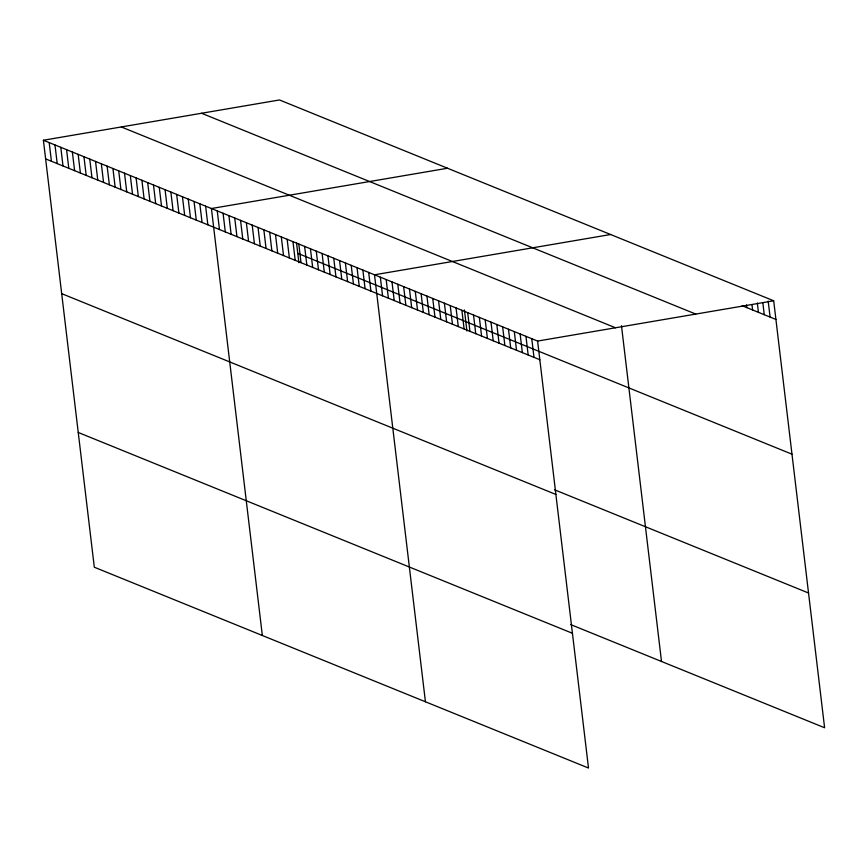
<?xml version="1.0" encoding="UTF-8"?>
<svg xmlns="http://www.w3.org/2000/svg" width="868" height="868" viewBox="0 0 868 868"><rect width="100%" height="100%" fill="white"/><g stroke="black" fill="none" stroke-linecap="round" stroke-linejoin="round"><path stroke-width="1.3" d="M43.4 140.247L537.596 341.07L588.504 768.039L94.308 567.216L43.4 140.247L279.496 99.961L773.692 300.784L824.6 727.753L570.656 624.559M447.519 168.24L211.423 208.526L262.342 635.495M610.605 234.512L374.509 274.798L425.428 701.767M537.596 341.07L773.692 300.784M742.129 305.71L775.916 319.435M201.582 113.263L695.778 314.075M121.314 126.956L615.51 327.779M297.778 253.358L791.974 454.181M45.624 158.898L539.82 359.721M554.587 489.812L808.531 593.007M61.693 293.644L555.889 494.456M78.25 432.47L572.446 633.293M768.18 301.087L770.09 317.07M762.831 302.715L764.263 314.704M757.33 303.008L758.437 312.339M751.981 304.635L752.61 309.963M746.469 304.939L746.784 307.597M621.477 325.717L661.514 661.481M531.769 338.704L533.994 357.345M525.943 336.328L528.167 354.979M520.127 333.963L522.352 352.614M514.301 331.598L516.525 350.249M508.474 329.232L510.699 347.884M502.648 326.867L504.872 345.518M496.821 324.502L499.046 343.153M490.995 322.136L493.219 340.777M485.179 319.76L487.404 338.411M479.353 317.395L481.577 336.046M473.527 315.03L475.751 333.681M467.7 312.664L469.924 331.316M464.423 309.974L466.919 330.979M461.874 310.299L464.098 328.95M456.058 307.934L458.282 326.585M450.232 305.569L452.456 324.209M444.405 303.192L446.629 321.844M438.579 300.827L440.803 319.478M432.752 298.462L434.976 317.113M426.937 296.096L429.15 314.748M421.11 293.731L423.334 312.382M415.284 291.366L417.508 310.017M409.457 289.001L411.682 307.641M403.631 286.624L405.855 305.276M397.804 284.259L400.029 302.91M391.989 281.894L394.213 300.545M386.162 279.529L388.387 298.18M380.336 277.163L382.56 295.814M368.683 272.433L370.907 291.073M362.867 270.067L365.081 288.708M357.041 267.691L359.265 286.342M351.214 265.326L353.439 283.977M345.388 262.961L347.612 281.612M339.562 260.595L341.786 279.246M333.735 258.23L335.959 276.881M327.92 255.865L330.144 274.516M322.093 253.499L324.317 272.14M316.267 251.123L318.491 269.774M310.44 248.758L312.664 267.409M304.614 246.393L306.838 265.044M298.798 244.027L301.022 262.678M296.541 242.997L298.896 262.7M292.972 241.662L295.196 260.313M287.145 239.297L289.369 257.948M281.319 236.931L283.543 255.572M275.492 234.555L277.717 253.206M269.666 232.19L271.89 250.841M263.85 229.825L266.075 248.476M258.024 227.459L260.248 246.111M252.197 225.094L254.422 243.745M246.371 222.729L248.595 241.38M240.544 220.363L242.769 239.004M234.729 217.987L236.953 236.638M228.902 215.622L231.127 234.273M223.076 213.257L225.3 231.908M217.25 210.891L219.474 229.543M205.629 206.172L207.853 224.823M199.835 203.817L202.06 222.468M194.041 201.463L196.266 220.114M188.248 199.108L190.472 217.759M182.454 196.754L184.678 215.405M176.66 194.399L178.884 213.051M170.866 192.045L173.09 210.696M165.072 189.691L167.296 208.342M159.278 187.336L161.502 205.987M153.484 184.982L155.708 203.633M147.69 182.627L149.914 201.278M141.896 180.273L144.121 198.924M136.102 177.918L138.327 196.569M130.308 175.564L132.533 194.215M124.515 173.209L126.739 191.861M118.721 170.855L120.945 189.506M112.927 168.501L115.151 187.152M107.133 166.146L109.357 184.797M101.339 163.792L103.563 182.443M95.545 161.437L97.769 180.088M89.751 159.083L91.975 177.734M83.957 156.728L86.182 175.379M78.163 154.374L80.388 173.025M72.37 152.019L74.594 170.671M66.576 149.665L68.8 168.316M60.782 147.31L63.006 165.962M54.988 144.956L57.212 163.607M49.194 142.602L51.418 161.253"/></g></svg>
